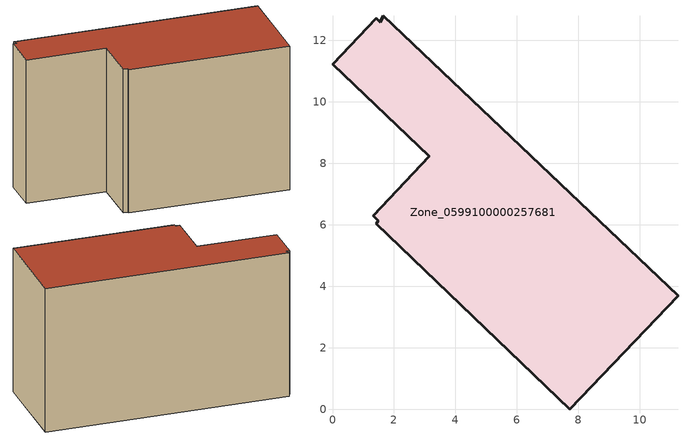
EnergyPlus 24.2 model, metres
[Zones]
Zone_0599100000257681
 floor ground (C_G): 7.72,0 1.42,6.04 1.49,6.13 1.32,6.3 3.15,8.23 0,11.23 1.42,12.72 1.56,12.59 1.65,12.8 11.24,3.7 z3.14
 wall outside (C_F): 1.42,12.72 0,11.23 3.15,8.23 1.32,6.3 1.49,6.13 1.42,6.04 7.72,0 11.24,3.7 1.65,12.8 1.56,12.59 1.42,12.72 z3.14:11.27
 roof outside (C_R): 1.42,6.04 7.72,0 11.24,3.7 1.65,12.8 1.56,12.59 1.42,12.72 0,11.23 3.15,8.23 1.32,6.3 1.49,6.13 z11.27
[BUILDING]
Pand.0599100000257681: North Axis=0; Terrain=City; Loads Convergence Tolerance Value=0.04; Temperature Convergence Tolerance Value=0.4; Solar Distribution=FullExterior; Maximum Number of Warmup Days=25; Minimum Number of Warmup Days=1
[Site:Location]
Rotterdam.The.Hague.AP_ZH_NLD Design_Conditions: Latitude=51.96; Longitude=4.45; Time Zone=1; Elevation=-4.5
[SITE:GROUNDTEMPERATURE:BUILDINGSURFACE]
18, 18, 18, 18, 18, 18, 18, 18, 18, 18, 18, 18
[MATERIAL] Thermal Absorptance=0.9; Solar Absorptance=0.7; Visible Absorptance=0.7
Name | Roughness | Thickness | Conductivity | Density | Specific Heat
G.TI.1975-1991 | MediumSmooth | 0.15 | 0.288461 | 540 | 1210
F.TI.1975-1991 | Rough | 0.3 | 0.230769 | 1920 | 840
R.TI.1975-1991 | MediumRough | 0.2 | 0.153846 | 1500 | 1000
[CONSTRUCTION]
C_G: G.TI.1975-1991
C_F: F.TI.1975-1991
C_R: R.TI.1975-1991
[ZONE]
Zone_0599100000257681: Type=1; Multiplier=1; Ceiling Height=Autocalculate; Volume=Autocalculate; Floor Area=autocalculate; Part of Total Floor Area=Yes
[ZONEINFILTRATION:DESIGNFLOWRATE]
Infil_Zone_0599100000257681: Zone or ZoneList or Space or SpaceList=Zone_0599100000257681; Schedule=AlwaysOn; Design Flow Rate Calculation Method=Flow/Area; Flow Rate per Floor Area=0.003; Constant Term Coefficient=1; Temperature Term Coefficient=0; Velocity Term Coefficient=0; Velocity Squared Term Coefficient=0
[HVACTEMPLATE:ZONE:IDEALLOADSAIRSYSTEM]
Zone_0599100000257681: Maximum Heating Supply Air Temperature=50; Minimum Cooling Supply Air Temperature=13; Maximum Heating Supply Air Humidity Ratio=0.0156; Minimum Cooling Supply Air Humidity Ratio=0.0077; Heating Limit=NoLimit; Cooling Limit=NoLimit; Dehumidification Control Type=ConstantSensibleHeatRatio; Cooling Sensible Heat Ratio=0.7; Dehumidification Setpoint=60; Humidification Control Type=None; Humidification Setpoint=30; Outdoor Air Method=None; Outdoor Air Flow Rate per Person=0.00944; Outdoor Air Flow Rate per Zone Floor Area=0; Outdoor Air Flow Rate per Zone=0; Demand Controlled Ventilation Type=None; Outdoor Air Economizer Type=NoEconomizer; Heat Recovery Type=None; Sensible Heat Recovery Effectiveness=0.7; Latent Heat Recovery Effectiveness=0.65
[ZONECONTROL:THERMOSTAT]
ThermostatControl_Zone_0599100000257681: Zone or ZoneList=Zone_0599100000257681; Control Type Schedule=DualSetpointControlType; Control 1=Thermostat_Zone_0599100000257681; Temperature Difference Between Cutout And Setpoint=0
[THERMOSTATSETPOINT:DUALSETPOINT]
Thermostat_Zone_0599100000257681: Heating Setpoint Temperature Schedule=HeatingSetpoint_Zone_0599100000257681; Cooling Setpoint Temperature Schedule=CoolingSetpoint_Zone_0599100000257681
[SCHEDULE:COMPACT]
HeatingSetpoint_Zone_0599100000257681: Through: 12/31, For: AllDays, Until: 24:00, 21
CoolingSetpoint_Zone_0599100000257681: Through: 12/31, For: AllDays, Until: 24:00, 24
DualSetpointControlType: Through: 12/31, For: AllDays, Until: 24:00, 4
AlwaysOn: Through: 12/31, For: AllDays, Until: 24:00, 1
